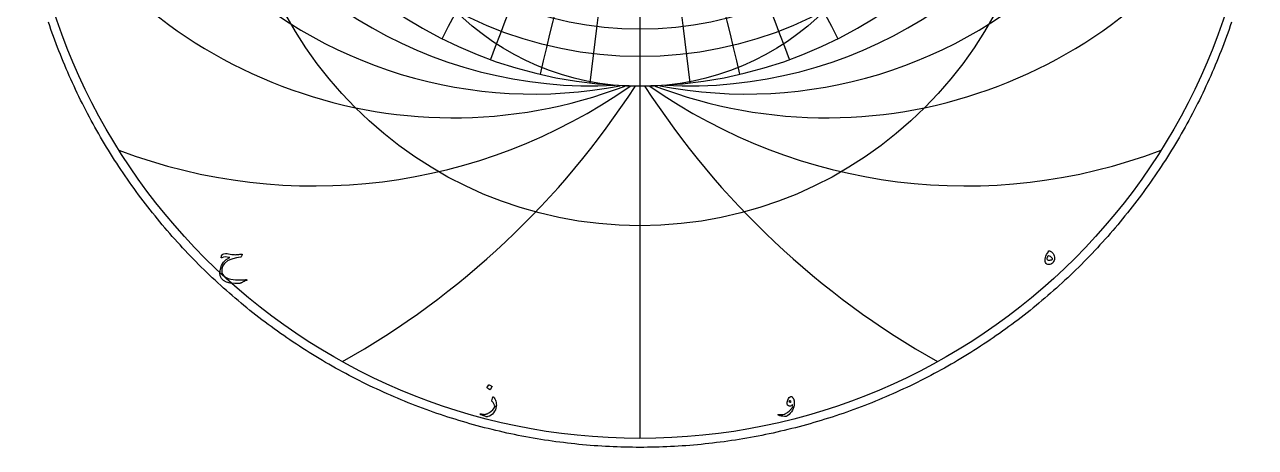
# Model space of a CAD drawing. Header units: millimetres. Extents: x -69 to 69, y -69 to 71.
# Drawn here: x -68 to 68, y -68.9 to -22.3 of the extents above; entities that cross this region are included whole.
import ezdxf

# ---------------------------------------------------------------- set-up
doc = ezdxf.new("R2010")
doc.units = ezdxf.units.MM
for name, color, linetype in [('CUT_OUTER', 1, 'Continuous'), ('ENGRAVE', 7, 'Continuous'), ('ENGRAVE_FINE', 8, 'Continuous'), ('TEXT', 5, 'Continuous')]:
    doc.layers.add(name, color=color, linetype=linetype)

msp = doc.modelspace()

# ---------------------------------------------------------------- linework, layer by layer
at = {"layer": 'CUT_OUTER'}
msp.add_lwpolyline([(65.3194, -22.0241), (65.1831, -22.4245), (65.0443, -22.824), (64.903, -23.2227), (64.7593, -23.6205), (64.6131, -24.0174), (64.4645, -24.4134), (64.3135, -24.8085), (64.1601, -25.2026), (64.0042, -25.5958), (63.846, -25.9881), (63.6853, -26.3793), (63.5223, -26.7696), (63.3568, -27.1589), (63.189, -27.5471), (63.0188, -27.9343), (62.8462, -28.3204), (62.6712, -28.7055), (62.4939, -29.0895), (62.3142, -29.4724), (62.1322, -29.8542), (61.9479, -30.2349), (61.7612, -30.6144), (61.5722, -30.9928), (61.3809, -31.37), (61.1872, -31.7461), (60.9913, -32.1209), (60.793, -32.4946), (60.5925, -32.867), (60.3897, -33.2381), (60.1846, -33.6081), (59.9773, -33.9767), (59.7677, -34.3441), (59.5558, -34.7102), (59.3417, -35.0749), (59.1254, -35.4384), (58.9068, -35.8005), (58.686, -36.1613), (58.4631, -36.5207), (58.2379, -36.8787), (58.0105, -37.2354), (57.7809, -37.5906), (57.5492, -37.9444), (57.3153, -38.2968), (57.0792, -38.6478), (56.841, -38.9973), (56.6006, -39.3453), (56.3582, -39.6919), (56.1136, -40.037), (55.8668, -40.3805), (55.618, -40.7225), (55.3671, -41.063), (55.1141, -41.402), (54.859, -41.7394), (54.6019, -42.0752), (54.3427, -42.4095), (54.0814, -42.7421), (53.8182, -43.0731), (53.5529, -43.4025), (53.2855, -43.7303), (53.0162, -44.0564), (52.7449, -44.3809), (52.4716, -44.7037), (52.1963, -45.0248), (51.919, -45.3443), (51.6398, -45.662), (51.3587, -45.978), (51.0756, -46.2922), (50.7906, -46.6048), (50.5037, -46.9155), (50.2149, -47.2245), (49.9242, -47.5318), (49.6316, -47.8372), (49.3371, -48.1408), (49.0408, -48.4426), (48.7426, -48.7426), (48.4426, -49.0408), (48.1408, -49.3371), (47.8372, -49.6316), (47.5318, -49.9242), (47.2245, -50.2149), (46.9155, -50.5037), (46.6048, -50.7906), (46.2922, -51.0756), (45.978, -51.3587), (45.662, -51.6398), (45.3443, -51.919), (45.0248, -52.1963), (44.7037, -52.4716), (44.3809, -52.7449), (44.0564, -53.0162), (43.7303, -53.2855), (43.4025, -53.5529), (43.0731, -53.8182), (42.7421, -54.0814), (42.4095, -54.3427), (42.0752, -54.6019), (41.7394, -54.859), (41.402, -55.1141), (41.063, -55.3671), (40.7225, -55.618), (40.3805, -55.8668), (40.037, -56.1136), (39.6919, -56.3582), (39.3453, -56.6006), (38.9973, -56.841), (38.6478, -57.0792), (38.2968, -57.3153), (37.9444, -57.5492), (37.5906, -57.7809), (37.2354, -58.0105), (36.8787, -58.2379), (36.5207, -58.4631), (36.1613, -58.686), (35.8005, -58.9068), (35.4384, -59.1254), (35.0749, -59.3417), (34.7102, -59.5558), (34.3441, -59.7677), (33.9767, -59.9773), (33.6081, -60.1846), (33.2381, -60.3897), (32.867, -60.5925), (32.4946, -60.793), (32.1209, -60.9913), (31.7461, -61.1872), (31.37, -61.3809), (30.9928, -61.5722), (30.6144, -61.7612), (30.2349, -61.9479), (29.8542, -62.1322), (29.4724, -62.3142), (29.0895, -62.4939), (28.7055, -62.6712), (28.3204, -62.8462), (27.9343, -63.0188), (27.5471, -63.189), (27.1589, -63.3568), (26.7696, -63.5223), (26.3793, -63.6853), (25.9881, -63.846), (25.5958, -64.0042), (25.2026, -64.1601), (24.8085, -64.3135), (24.4134, -64.4645), (24.0174, -64.6131), (23.6205, -64.7593), (23.2227, -64.903), (22.824, -65.0443), (22.4245, -65.1831), (22.0241, -65.3194), (21.6229, -65.4534), (21.2208, -65.5848), (20.818, -65.7138), (20.4144, -65.8403), (20.01, -65.9643), (19.6049, -66.0858), (19.1991, -66.2049), (18.7925, -66.3214), (18.3852, -66.4355), (17.9772, -66.5471), (17.5685, -66.6561), (17.1592, -66.7626), (16.7492, -66.8667), (16.3386, -66.9682), (15.9274, -67.0672), (15.5156, -67.1636), (15.1032, -67.2576), (14.6902, -67.349), (14.2767, -67.4379), (13.8626, -67.5242), (13.4481, -67.608), (13.033, -67.6892), (12.6174, -67.7679), (12.2013, -67.8441), (11.7848, -67.9177), (11.3679, -67.9887), (10.9505, -68.0572), (10.5327, -68.1231), (10.1145, -68.1864), (9.6959, -68.2472), (9.277, -68.3054), (8.8577, -68.361), (8.4381, -68.4141), (8.0181, -68.4646), (7.5979, -68.5125), (7.1774, -68.5578), (6.7566, -68.6006), (6.3355, -68.6407), (5.9142, -68.6783), (5.4927, -68.7133), (5.071, -68.7457), (4.6491, -68.7755), (4.227, -68.8028), (3.8047, -68.8274), (3.3824, -68.8495), (2.9598, -68.8689), (2.5372, -68.8858), (2.1145, -68.9001), (1.6917, -68.9117), (1.2688, -68.9208), (0.8459, -68.9273), (0.423, -68.9312), (0, -68.9325), (-0.423, -68.9312), (-0.8459, -68.9273), (-1.2688, -68.9208), (-1.6917, -68.9117), (-2.1145, -68.9001), (-2.5372, -68.8858), (-2.9598, -68.8689), (-3.3824, -68.8495), (-3.8047, -68.8274), (-4.227, -68.8028), (-4.6491, -68.7755), (-5.071, -68.7457), (-5.4927, -68.7133), (-5.9142, -68.6783), (-6.3355, -68.6407), (-6.7566, -68.6006), (-7.1774, -68.5578), (-7.5979, -68.5125), (-8.0181, -68.4646), (-8.4381, -68.4141), (-8.8577, -68.361), (-9.277, -68.3054), (-9.6959, -68.2472), (-10.1145, -68.1864), (-10.5327, -68.1231), (-10.9505, -68.0572), (-11.3679, -67.9887), (-11.7848, -67.9177), (-12.2013, -67.8441), (-12.6174, -67.7679), (-13.033, -67.6892), (-13.4481, -67.608), (-13.8626, -67.5242), (-14.2767, -67.4379), (-14.6902, -67.349), (-15.1032, -67.2576), (-15.5156, -67.1636), (-15.9274, -67.0672), (-16.3386, -66.9682), (-16.7492, -66.8667), (-17.1592, -66.7626), (-17.5685, -66.6561), (-17.9772, -66.5471), (-18.3852, -66.4355), (-18.7925, -66.3214), (-19.1991, -66.2049), (-19.6049, -66.0858), (-20.01, -65.9643), (-20.4144, -65.8403), (-20.818, -65.7138), (-21.2208, -65.5848), (-21.6229, -65.4534), (-22.0241, -65.3194), (-22.4245, -65.1831), (-22.824, -65.0443), (-23.2227, -64.903), (-23.6205, -64.7593), (-24.0174, -64.6131), (-24.4134, -64.4645), (-24.8085, -64.3135), (-25.2026, -64.1601), (-25.5958, -64.0042), (-25.9881, -63.846), (-26.3793, -63.6853), (-26.7696, -63.5223), (-27.1589, -63.3568), (-27.5471, -63.189), (-27.9343, -63.0188), (-28.3204, -62.8462), (-28.7055, -62.6712), (-29.0895, -62.4939), (-29.4724, -62.3142), (-29.8542, -62.1322), (-30.2349, -61.9479), (-30.6144, -61.7612), (-30.9928, -61.5722), (-31.37, -61.3809), (-31.7461, -61.1872), (-32.1209, -60.9913), (-32.4946, -60.793), (-32.867, -60.5925), (-33.2381, -60.3897), (-33.6081, -60.1846), (-33.9767, -59.9773), (-34.3441, -59.7677), (-34.7102, -59.5558), (-35.0749, -59.3417), (-35.4384, -59.1254), (-35.8005, -58.9068), (-36.1613, -58.686), (-36.5207, -58.4631), (-36.8787, -58.2379), (-37.2354, -58.0105), (-37.5906, -57.7809), (-37.9444, -57.5492), (-38.2968, -57.3153), (-38.6478, -57.0792), (-38.9973, -56.841), (-39.3453, -56.6006), (-39.6919, -56.3582), (-40.037, -56.1136), (-40.3805, -55.8668), (-40.7225, -55.618), (-41.063, -55.3671), (-41.402, -55.1141), (-41.7394, -54.859), (-42.0752, -54.6019), (-42.4095, -54.3427), (-42.7421, -54.0814), (-43.0731, -53.8182), (-43.4025, -53.5529), (-43.7303, -53.2855), (-44.0564, -53.0162), (-44.3809, -52.7449), (-44.7037, -52.4716), (-45.0248, -52.1963), (-45.3443, -51.919), (-45.662, -51.6398), (-45.978, -51.3587), (-46.2922, -51.0756), (-46.6048, -50.7906), (-46.9155, -50.5037), (-47.2245, -50.2149), (-47.5318, -49.9242), (-47.8372, -49.6316), (-48.1408, -49.3371), (-48.4426, -49.0408), (-48.7426, -48.7426), (-49.0408, -48.4426), (-49.3371, -48.1408), (-49.6316, -47.8372), (-49.9242, -47.5318), (-50.2149, -47.2245), (-50.5037, -46.9155), (-50.7906, -46.6048), (-51.0756, -46.2922), (-51.3587, -45.978), (-51.6398, -45.662), (-51.919, -45.3443), (-52.1963, -45.0248), (-52.4716, -44.7037), (-52.7449, -44.3809), (-53.0162, -44.0564), (-53.2855, -43.7303), (-53.5529, -43.4025), (-53.8182, -43.0731), (-54.0814, -42.7421), (-54.3427, -42.4095), (-54.6019, -42.0752), (-54.859, -41.7394), (-55.1141, -41.402), (-55.3671, -41.063), (-55.618, -40.7225), (-55.8668, -40.3805), (-56.1136, -40.037), (-56.3582, -39.6919), (-56.6006, -39.3453), (-56.841, -38.9973), (-57.0792, -38.6478), (-57.3153, -38.2968), (-57.5492, -37.9444), (-57.7809, -37.5906), (-58.0105, -37.2354), (-58.2379, -36.8787), (-58.4631, -36.5207), (-58.686, -36.1613), (-58.9068, -35.8005), (-59.1254, -35.4384), (-59.3417, -35.0749), (-59.5558, -34.7102), (-59.7677, -34.3441), (-59.9773, -33.9767), (-60.1846, -33.6081), (-60.3897, -33.2381), (-60.5925, -32.867), (-60.793, -32.4946), (-60.9913, -32.1209), (-61.1872, -31.7461), (-61.3809, -31.37), (-61.5722, -30.9928), (-61.7612, -30.6144), (-61.9479, -30.2349), (-62.1322, -29.8542), (-62.3142, -29.4724), (-62.4939, -29.0895), (-62.6712, -28.7055), (-62.8462, -28.3204), (-63.0188, -27.9343), (-63.189, -27.5471), (-63.3568, -27.1589), (-63.5223, -26.7696), (-63.6853, -26.3793), (-63.846, -25.9881), (-64.0042, -25.5958), (-64.1601, -25.2026), (-64.3135, -24.8085), (-64.4645, -24.4134), (-64.6131, -24.0174), (-64.7593, -23.6205), (-64.903, -23.2227), (-65.0443, -22.824), (-65.1831, -22.4245), (-65.3194, -22.0241)], dxfattribs=at)
at = {"layer": 'ENGRAVE'}
for points in [[(0, -67.95), (0, 67.95)], [(0, -67.95), (0, -29.1157)]]:
    msp.add_lwpolyline(points, dxfattribs=at)
for centre, radius in [((0, 0), 67.95), ((0, 17.5382), 43.3652), ((0, 15.9243), 38.7263), ((0, 0), 44.4794), ((0, 0), 29.1157)]:
    msp.add_circle(centre, radius, dxfattribs=at)
for centre, radius, start, end in [((0, 19.5405), 48.5823, 99.027729, 80.972271), ((-5.3607, 20.0064), 49.0653, 133.816489, 273.080723), ((5.3607, 20.0064), 49.0653, 266.919277, 46.183511), ((-11.7515, 20.3542), 50.3071, 169.556476, 280.967863), ((11.7515, 20.3542), 50.3071, 259.032137, 10.443524), ((-20.6075, 20.6075), 53.1766, 207.34327, 290.901811), ((20.6075, 20.6075), 53.1766, 249.098189, 332.65673), ((-35.9924, 20.7802), 60.8743, 249.277623, 304.983316), ((-77.9286, 20.8809), 92.1265, 299.28363, 327.136477), ((77.9286, 20.8809), 92.1265, 212.863523, 240.71637), ((35.9924, 20.7802), 60.8743, 235.016684, 290.722377)]:
    msp.add_arc(centre, radius, start, end, dxfattribs=at)
at = {"layer": 'ENGRAVE_FINE'}
for centre, radius, start, end in [((-627.1658, -101.2468), 636.8408, 6.5388045, 15.2636915), ((-627.1658, -101.2468), 636.8408, 6.5388045, 15.2636915), ((627.1658, -101.2468), 636.8408, 164.7363085, 173.4611955), ((627.1658, -101.2468), 636.8408, 164.7363085, 173.4611955), ((-303.8332, -101.2468), 323.3326, 13.134973, 30.225083), ((-303.8332, -101.2468), 323.3326, 13.134973, 30.225083), ((303.8332, -101.2468), 323.3326, 149.774917, 166.865027), ((303.8332, -101.2468), 323.3326, 149.774917, 166.865027), ((-191.541, -101.2468), 221.1725, 19.847118, 44.624588), ((-191.541, -101.2468), 221.1725, 19.847118, 44.624588), ((191.541, -101.2468), 221.1725, 135.375412, 160.152882), ((191.541, -101.2468), 221.1725, 135.375412, 160.152882), ((-131.7916, -101.2468), 172.0417, 26.736334, 58.274321), ((-131.7916, -101.2468), 172.0417, 26.736334, 58.274321), ((131.7916, -101.2468), 172.0417, 121.725679, 153.263666), ((131.7916, -101.2468), 172.0417, 121.725679, 153.263666)]:
    msp.add_arc(centre, radius, start, end, dxfattribs=at)
at = {"layer": 'TEXT'}
for points in [[(-43.946, -47.6887), (-44.0489, -47.9201), (-44.0583, -47.9354), (-44.0693, -47.9469), (-44.0818, -47.9547), (-44.096, -47.9587), (-44.5716, -48.0337), (-44.9694, -48.1259), (-45.2896, -48.2352), (-45.532, -48.3616), (-45.872, -48.6389), (-46.0903, -48.9435), (-46.187, -49.2755), (-46.1621, -49.6347), (-46.0866, -49.8292), (-45.9585, -50.0012), (-45.7779, -50.1507), (-45.5449, -50.2777), (-45.3812, -50.3345), (-45.1773, -50.3806), (-44.9332, -50.4159), (-44.649, -50.4406), (-44.4979, -50.4478), (-44.3489, -50.4524), (-44.2021, -50.4542), (-44.0575, -50.4534), (-43.9155, -50.4502), (-43.7767, -50.4449), (-43.6411, -50.4374), (-43.5088, -50.4277), (-43.4777, -50.4256), (-43.4531, -50.4277), (-43.4349, -50.4341), (-43.4231, -50.4449), (-43.4166, -50.458), (-43.4145, -50.4716), (-43.4166, -50.4858), (-43.4231, -50.5006), (-43.4278, -50.5085), (-43.4333, -50.515), (-43.4396, -50.5203), (-43.4467, -50.5242), (-43.4543, -50.5275), (-43.4622, -50.5311), (-43.4704, -50.535), (-43.4788, -50.5392), (-43.6023, -50.5785), (-43.7113, -50.6195), (-43.8059, -50.6621), (-43.886, -50.7063), (-43.9373, -50.7382), (-43.9841, -50.7653), (-44.0263, -50.7875), (-44.0639, -50.8049), (-44.0965, -50.8183), (-44.1234, -50.8285), (-44.1447, -50.8355), (-44.1603, -50.8392), (-44.7465, -50.8609), (-45.2448, -50.8188), (-45.6552, -50.713), (-45.9778, -50.5434), (-46.2109, -50.3109), (-46.3486, -50.0205), (-46.3909, -49.6722), (-46.3379, -49.2661), (-46.1975, -48.857), (-45.9778, -48.5085), (-45.6788, -48.2205), (-45.3005, -47.993), (-45.5684, -47.9418), (-45.8021, -47.9298), (-46.0014, -47.9568), (-46.1664, -48.023), (-46.1809, -48.0284), (-46.1943, -48.0316), (-46.2066, -48.0327), (-46.2178, -48.0316), (-46.2272, -48.0281), (-46.2339, -48.0219), (-46.2379, -48.0131), (-46.2393, -48.0016), (-46.2334, -47.9483), (-46.2243, -47.8955), (-46.2119, -47.8432), (-46.1964, -47.7915), (-46.1418, -47.6911), (-46.055, -47.6169), (-45.936, -47.5689), (-45.7849, -47.5472), (-45.6893, -47.548), (-45.5695, -47.559), (-45.4257, -47.5802), (-45.2577, -47.6115), (-45.0843, -47.6429), (-44.9244, -47.664), (-44.7779, -47.675), (-44.6447, -47.6758), (-44.5807, -47.673), (-44.5129, -47.6688), (-44.4414, -47.6634), (-44.3661, -47.6565), (-44.2871, -47.6481), (-44.2043, -47.6378), (-44.1177, -47.6256), (-44.0275, -47.6115), (-43.9758, -47.6099), (-43.945, -47.6222), (-43.935, -47.6485), (-43.946, -47.6887)], [(45.1291, -47.26), (45.1658, -47.2431), (45.2073, -47.2397), (45.2537, -47.2496), (45.3048, -47.2729), (45.4321, -47.3581), (45.5395, -47.4551), (45.6271, -47.5638), (45.6949, -47.6844), (45.7418, -47.81), (45.7667, -47.9384), (45.7696, -48.0694), (45.7506, -48.203), (45.7161, -48.3249), (45.6681, -48.4334), (45.6068, -48.5285), (45.532, -48.6103), (45.4476, -48.6759), (45.3573, -48.7228), (45.2612, -48.7509), (45.1591, -48.7603), (45.0257, -48.7506), (44.9169, -48.7131), (44.8328, -48.6478), (44.7733, -48.5545), (44.7377, -48.4412), (44.7251, -48.3113), (44.7355, -48.1647), (44.769, -48.0016), (44.8234, -47.8323), (44.8965, -47.6715), (44.9884, -47.5194), (45.0991, -47.3758), (45.1028, -47.3691), (45.1055, -47.3575), (45.1071, -47.3412), (45.1077, -47.32), (45.109, -47.297), (45.113, -47.2793), (45.1197, -47.267), (45.1291, -47.26)], [(45.5363, -48.1816), (45.5542, -48.1591), (45.5567, -48.1302), (45.5435, -48.0948), (45.5149, -48.053), (45.4155, -47.9448), (45.3188, -47.8687), (45.2247, -47.8248), (45.1334, -47.813), (45.09, -47.8207), (45.0498, -47.8441), (45.0128, -47.8829), (44.9791, -47.9373), (44.952, -47.996), (44.9351, -48.0477), (44.9284, -48.0924), (44.9319, -48.1302), (44.9619, -48.1996), (45.0133, -48.2491), (45.0862, -48.2789), (45.1805, -48.2888), (45.2847, -48.2821), (45.3788, -48.262), (45.4626, -48.2285), (45.5363, -48.1816)], [(-16.6869, -62.0407), (-16.6815, -62.0353), (-16.674, -62.0321), (-16.6644, -62.0311), (-16.6526, -62.0321), (-16.5693, -62.0659), (-16.4908, -62.1071), (-16.4171, -62.1559), (-16.3483, -62.2122), (-16.3416, -62.2207), (-16.3386, -62.2293), (-16.3394, -62.2379), (-16.344, -62.2464), (-16.5454, -62.5722), (-16.5529, -62.58), (-16.5626, -62.5819), (-16.5744, -62.5778), (-16.5883, -62.5679), (-16.6004, -62.5594), (-16.6194, -62.5465), (-16.6454, -62.5294), (-16.6783, -62.5079), (-16.7188, -62.4822), (-16.7673, -62.4522), (-16.8238, -62.4179), (-16.8884, -62.3793), (-16.8969, -62.3729), (-16.9012, -62.3665), (-16.9012, -62.36), (-16.8969, -62.3536)], [(-16.2497, -63.3738), (-16.2473, -63.366), (-16.2443, -63.3599), (-16.2408, -63.3553), (-16.2368, -63.3524), (-16.2248, -63.3513), (-16.21, -63.3566), (-16.1926, -63.3684), (-16.1725, -63.3866), (-16.0943, -63.4796), (-16.0268, -63.587), (-15.97, -63.7089), (-15.9239, -63.8453), (-15.888, -63.9921), (-15.866, -64.1368), (-15.858, -64.2793), (-15.8639, -64.4197), (-15.9019, -64.6045), (-15.9646, -64.7819), (-16.052, -64.9517), (-16.1639, -65.1141), (-16.2979, -65.2612), (-16.4511, -65.3809), (-16.6237, -65.4733), (-16.8155, -65.5384), (-16.8669, -65.5494), (-16.9184, -65.5524), (-16.9698, -65.5473), (-17.0212, -65.5342), (-17.1398, -65.4928), (-17.2468, -65.4543), (-17.3423, -65.4188), (-17.4263, -65.3863), (-17.4985, -65.3567), (-17.5586, -65.33), (-17.6067, -65.3063), (-17.6428, -65.2855), (-17.6503, -65.2791), (-17.6556, -65.2727), (-17.6588, -65.2663), (-17.6599, -65.2598), (-17.6591, -65.2515), (-17.6567, -65.2437), (-17.6527, -65.2365), (-17.6471, -65.2298), (-17.6398, -65.2247), (-17.631, -65.2223), (-17.6205, -65.2226), (-17.6085, -65.2255), (-17.5351, -65.2452), (-17.4649, -65.2614), (-17.3979, -65.2742), (-17.3341, -65.2834), (-17.2731, -65.2892), (-17.2141, -65.2914), (-17.1573, -65.2902), (-17.1027, -65.2855), (-17.0482, -65.2768), (-16.9918, -65.2636), (-16.9335, -65.2458), (-16.8734, -65.2234), (-16.8113, -65.1962), (-16.7474, -65.1639), (-16.6817, -65.1265), (-16.614, -65.0841), (-16.4241, -64.9474), (-16.2615, -64.799), (-16.1262, -64.6388), (-16.0182, -64.4668), (-16.0112, -64.4529), (-16.0075, -64.4368), (-16.007, -64.4186), (-16.0096, -64.3982), (-16.0546, -64.278), (-16.1254, -64.1443), (-16.2218, -63.9972), (-16.344, -63.8367), (-16.3493, -63.8265), (-16.3525, -63.8174), (-16.3536, -63.8094), (-16.3525, -63.8024)], [(16.3161, -63.7381), (16.3943, -63.5565), (16.479, -63.4274), (16.5701, -63.3507), (16.6676, -63.3266), (16.7287, -63.3373), (16.7876, -63.3695), (16.8444, -63.4231), (16.8991, -63.4981), (16.9253, -63.5415), (16.9484, -63.586), (16.9682, -63.6315), (16.9848, -63.6781), (16.999, -63.7261), (17.0116, -63.7756), (17.0226, -63.8268), (17.0319, -63.8796), (17.0408, -63.9972), (17.033, -64.1357), (17.0086, -64.2951), (16.9677, -64.4754), (16.9071, -64.6621), (16.8241, -64.8408), (16.7185, -65.0115), (16.5904, -65.1741), (16.4562, -65.3158), (16.3365, -65.4195), (16.2312, -65.4851), (16.1404, -65.5127), (16.0477, -65.5175), (15.941, -65.5149), (15.8205, -65.5047), (15.686, -65.487), (15.6178, -65.4759), (15.5547, -65.464), (15.4967, -65.4512), (15.4438, -65.4377), (15.3957, -65.4239), (15.3522, -65.4104), (15.3132, -65.3971), (15.2788, -65.3841), (15.2584, -65.3729), (15.2445, -65.3606), (15.237, -65.3472), (15.2359, -65.3327), (15.2426, -65.3182), (15.2541, -65.3091), (15.2705, -65.3054), (15.2916, -65.307), (15.4569, -65.323), (15.6185, -65.3241), (15.7763, -65.3102), (15.9303, -65.2813), (15.9779, -65.2665), (16.0305, -65.2437), (16.0883, -65.2129), (16.1511, -65.1741), (16.219, -65.1272), (16.292, -65.0723), (16.3701, -65.0093), (16.4533, -64.9383), (16.5347, -64.8649), (16.6076, -64.7947), (16.6719, -64.7278), (16.7276, -64.664), (16.7745, -64.6032), (16.8123, -64.5451), (16.8409, -64.4896), (16.8605, -64.4368), (16.8492, -64.357), (16.8369, -64.2975), (16.8235, -64.2584), (16.8091, -64.2396), (16.722, -64.3423), (16.6237, -64.3972), (16.5141, -64.4044), (16.3933, -64.364), (16.2936, -64.2766), (16.2475, -64.1432), (16.255, -63.9637), (16.3161, -63.7381)], [(16.7062, -63.8967), (16.643, -63.8201), (16.5776, -63.7917), (16.5101, -63.8115), (16.4404, -63.8796), (16.4972, -63.9257), (16.5604, -63.9439), (16.6301, -63.9342), (16.7062, -63.8967)]]:
    msp.add_lwpolyline(points, close=True, dxfattribs=at)

doc.saveas('drawing.dxf')
